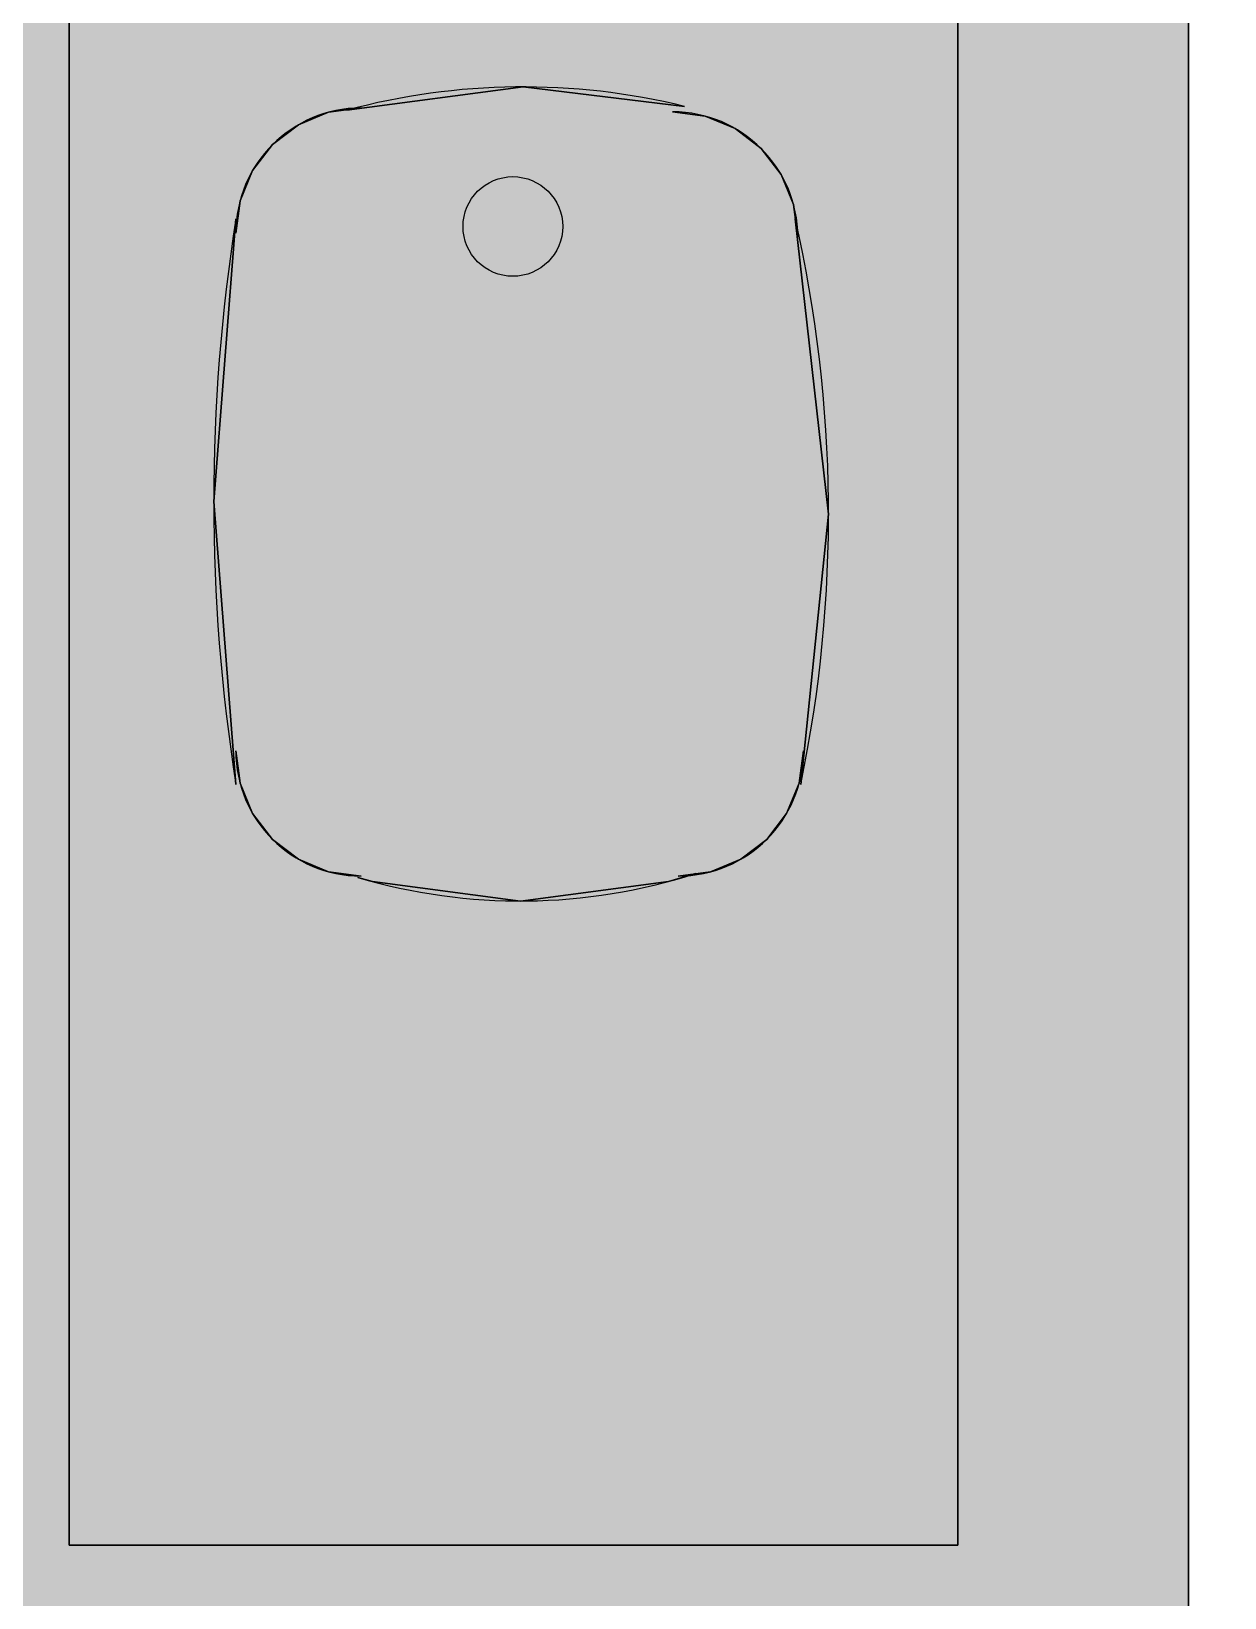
# Model space of a CAD drawing. Header units: inches. Extents: x 613227 to 772276, y -183327 to -97364.
# Drawn here: x 656521 to 657235, y -121358 to -120420 of the extents above; entities that cross this region are included whole.
import ezdxf

# ---------------------------------------------------------------- set-up
doc = ezdxf.new("R2010")
doc.units = ezdxf.units.IN
doc.header["$MEASUREMENT"] = 0
for name, color, linetype in [('GROS$', 1, 'Continuous'), ('HL-TMP', 7, 'Continuous'), ('RM$', 5, 'Continuous'), ('SHOPFITTING', 4, 'Continuous'), ('WA_EXT', 7, 'Continuous')]:
    doc.layers.add(name, color=color, linetype=linetype)

msp = doc.modelspace()

# ---------------------------------------------------------------- hatches: boundary and pattern name
at = {"layer": 'HL-TMP', "true_color": 0xcccc20}
msp.add_hatch(color=52, dxfattribs=at).paths.add_polyline_path([(657213.35, -119326.6), (656013.35, -119326.6), (656013.35, -118836.6), (653513.35, -118836.6), (653513.35, -117471.6), (653513.35, -114726.6), (653113.36, -114726.6), (653113.36, -114636.6), (652213.36, -114636.6), (652213.36, -115777.1), (652213.36, -118726.6), (652413.35, -118726.6), (652413.35, -118836.6), (650258.35, -118836.6), (650258.35, -114726.6), (647213.35, -114726.6), (647213.35, -118726.6), (647613.35, -118726.6), (647613.35, -119326.6), (647213.35, -119326.6), (647213.35, -124726.6), (647613.35, -124726.6), (647613.35, -125326.6), (647163.35, -125326.6), (647163.35, -130626.6), (647513.35, -130626.6), (647513.35, -131176.6), (650258.35, -131176.6), (650258.35, -127916.59), (651078.35, -127916.59), (657213.35, -127916.59), (657213.35, -124726.35), (656613.35, -124726.35), (656613.35, -125326.6), (656013.35, -125326.6), (656013.35, -124726.35), (657213.35, -124726.35)], flags=16)

# ---------------------------------------------------------------- linework, layer by layer
at = {"layer": 'GROS$'}
msp.add_lwpolyline([(657213.35, -119326.6), (657213.35, -124726.6), (656013.35, -124726.6), (656013.35, -125326.6), (656613.35, -125326.6), (656613.35, -124726.6), (657213.35, -124726.6), (657213.35, -127916.59), (655797.76, -127916.59), (655797.76, -128136.6), (657758.35, -128136.6), (657758.35, -131116.6), (656513.35, -131116.6), (656513.35, -130626.6), (654758.35, -130626.6), (654758.35, -128136.6), (655797.76, -128136.6), (655797.76, -127916.59), (651955.35, -127916.59)], dxfattribs=at)
at = {"layer": 'RM$'}
msp.add_lwpolyline([(647213.35, -119326.6), (647213.35, -124726.6), (647613.35, -124726.6), (647613.35, -125326.6), (647163.35, -125326.6), (647163.35, -130626.6), (647513.35, -130626.6), (647513.35, -131176.6), (650258.35, -131176.6), (650258.35, -127916.59), (651078.35, -127916.59), (657213.35, -127916.59), (657213.35, -124726.35), (656613.35, -124726.35), (656613.35, -125326.6), (656013.35, -125326.6), (656013.35, -124726.35), (657213.35, -124726.35), (657213.35, -119326.6)], dxfattribs=at)
at = {"layer": 'SHOPFITTING', "linetype": 'Continuous'}
for p, q in [((656543.24, -121326.6), (656543.24, -119526.6)), ((656543.24, -121326.6), (656543.24, -119526.6)), ((656543.24, -119526.6, 880), (656543.24, -121326.6, 880)), ((656543.24, -121326.6), (656543.24, -119526.6)), ((656543.24, -119526.6, 880), (656543.24, -121326.6, 880)), ((656543.24, -121326.6), (656543.24, -119526.6)), ((656543.24, -119526.6, 880), (656543.24, -121326.6, 880)), ((657075.2, -119526.6), (657075.2, -121326.6)), ((657075.2, -119526.6), (657075.2, -121326.6)), ((657075.2, -121326.6, 880), (657075.2, -119526.6, 880)), ((657075.2, -119526.6), (657075.2, -121326.6)), ((657075.2, -121326.6, 880), (657075.2, -119526.6, 880)), ((657075.2, -119526.6), (657075.2, -121326.6)), ((657075.2, -121326.6, 880), (657075.2, -119526.6, 880)), ((656815, -120453.27, 750), (656709.36, -120467.25, 750)), ((656709.36, -120467.25, 880), (656815, -120453.27, 880)), ((656815, -120453.27, 750), (656709.36, -120467.25, 750)), ((656709.36, -120467.25, 880), (656815, -120453.27, 880)), ((656815, -120453.27, 750), (656709.36, -120467.25, 750)), ((656709.36, -120467.25, 880), (656815, -120453.27, 880)), ((656815, -120453.27, 750), (656709.36, -120467.25, 750)), ((656709.36, -120467.25, 880), (656815, -120453.27, 880)), ((656815, -120453.27, 750), (656709.36, -120467.25, 750)), ((656709.36, -120467.25, 880), (656815, -120453.27, 880)), ((656815, -120453.27, 750), (656709.36, -120467.25, 750)), ((656709.36, -120467.25, 880), (656815, -120453.27, 880)), ((656815, -120453.27, 750), (656709.36, -120467.25, 750)), ((656709.36, -120467.25, 880), (656815, -120453.27, 880)), ((656815, -120453.27, 750), (656709.36, -120467.25, 750)), ((656709.36, -120467.25, 880), (656815, -120453.27, 880)), ((656815, -120453.27, 750), (656709.36, -120467.25, 750)), ((656709.36, -120467.25, 880), (656815, -120453.27, 880)), ((656815, -120453.27, 750), (656709.36, -120467.25, 750)), ((656709.36, -120467.25, 880), (656815, -120453.27, 880)), ((656815, -120453.27, 880), (656815, -120453.27, 750)), ((656815, -120453.27, 750), (656815, -120453.27, 750)), ((656911.62, -120464.93, 750), (656815, -120453.27, 750)), ((656815, -120453.27, 750), (656815, -120453.27, 880)), ((656815, -120453.27, 880), (656911.62, -120464.93, 880)), ((656815, -120453.27, 880), (656815, -120453.27, 750)), ((656815, -120453.27, 750), (656815, -120453.27, 750)), ((656911.62, -120464.93, 750), (656815, -120453.27, 750)), ((656815, -120453.27, 750), (656815, -120453.27, 880)), ((656815, -120453.27, 880), (656911.62, -120464.93, 880)), ((656815, -120453.27, 880), (656815, -120453.27, 750)), ((656815, -120453.27, 750), (656815, -120453.27, 750)), ((656911.62, -120464.93, 750), (656815, -120453.27, 750)), ((656815, -120453.27, 750), (656815, -120453.27, 880)), ((656815, -120453.27, 880), (656911.62, -120464.93, 880)), ((656815, -120453.27, 880), (656815, -120453.27, 750)), ((656815, -120453.27, 750), (656815, -120453.27, 750)), ((656911.62, -120464.93, 750), (656815, -120453.27, 750)), ((656815, -120453.27, 750), (656815, -120453.27, 880)), ((656815, -120453.27, 880), (656911.62, -120464.93, 880)), ((656815, -120453.27, 880), (656815, -120453.27, 750)), ((656815, -120453.27, 750), (656815, -120453.27, 750)), ((656911.62, -120464.93, 750), (656815, -120453.27, 750)), ((656815, -120453.27, 750), (656815, -120453.27, 880)), ((656815, -120453.27, 880), (656911.62, -120464.93, 880)), ((656815, -120453.27, 880), (656815, -120453.27, 750)), ((656815, -120453.27, 750), (656815, -120453.27, 750)), ((656911.62, -120464.93, 750), (656815, -120453.27, 750)), ((656815, -120453.27, 750), (656815, -120453.27, 880)), ((656815, -120453.27, 880), (656911.62, -120464.93, 880)), ((656815, -120453.27, 880), (656815, -120453.27, 750)), ((656815, -120453.27, 750), (656815, -120453.27, 750)), ((656911.62, -120464.93, 750), (656815, -120453.27, 750)), ((656815, -120453.27, 750), (656815, -120453.27, 880)), ((656815, -120453.27, 880), (656911.62, -120464.93, 880)), ((656815, -120453.27, 880), (656815, -120453.27, 750)), ((656815, -120453.27, 750), (656815, -120453.27, 750)), ((656911.62, -120464.93, 750), (656815, -120453.27, 750)), ((656815, -120453.27, 750), (656815, -120453.27, 880)), ((656815, -120453.27, 880), (656911.62, -120464.93, 880)), ((656815, -120453.27, 880), (656815, -120453.27, 750)), ((656815, -120453.27, 750), (656815, -120453.27, 750)), ((656911.62, -120464.93, 750), (656815, -120453.27, 750)), ((656815, -120453.27, 750), (656815, -120453.27, 880)), ((656815, -120453.27, 880), (656911.62, -120464.93, 880)), ((656815, -120453.27, 880), (656815, -120453.27, 750)), ((656815, -120453.27, 750), (656815, -120453.27, 750)), ((656911.62, -120464.93, 750), (656815, -120453.27, 750)), ((656815, -120453.27, 750), (656815, -120453.27, 880)), ((656815, -120453.27, 880), (656911.62, -120464.93, 880)), ((656717.94, -120465.87, 750), (656698.53, -120468.43, 750)), ((656698.53, -120468.43, 880), (656717.94, -120465.87, 880)), ((656717.94, -120465.87, 750), (656698.53, -120468.43, 750)), ((656698.53, -120468.43, 880), (656717.94, -120465.87, 880)), ((656717.94, -120465.87, 750), (656698.53, -120468.43, 750)), ((656698.53, -120468.43, 880), (656717.94, -120465.87, 880)), ((656717.94, -120465.87, 750), (656698.53, -120468.43, 750)), ((656698.53, -120468.43, 880), (656717.94, -120465.87, 880)), ((656717.94, -120465.87, 750), (656698.53, -120468.43, 750)), ((656698.53, -120468.43, 880), (656717.94, -120465.87, 880)), ((656717.94, -120465.87, 750), (656698.53, -120468.43, 750)), ((656698.53, -120468.43, 880), (656717.94, -120465.87, 880)), ((656717.94, -120465.87, 750), (656698.53, -120468.43, 750)), ((656698.53, -120468.43, 880), (656717.94, -120465.87, 880)), ((656717.94, -120465.87, 750), (656698.53, -120468.43, 750)), ((656698.53, -120468.43, 880), (656717.94, -120465.87, 880)), ((656717.94, -120465.87, 750), (656698.53, -120468.43, 750)), ((656698.53, -120468.43, 880), (656717.94, -120465.87, 880)), ((656717.94, -120465.87, 750), (656698.53, -120468.43, 750)), ((656698.53, -120468.43, 880), (656717.94, -120465.87, 880)), ((656709.36, -120467.25, 750), (656709.36, -120467.25, 880)), ((656709.36, -120467.25, 750), (656709.36, -120467.25, 880)), ((656709.36, -120467.25, 750), (656709.36, -120467.25, 880)), ((656709.36, -120467.25, 750), (656709.36, -120467.25, 880)), ((656709.36, -120467.25, 750), (656709.36, -120467.25, 880)), ((656709.36, -120467.25, 750), (656709.36, -120467.25, 880)), ((656709.36, -120467.25, 750), (656709.36, -120467.25, 880)), ((656709.36, -120467.25, 750), (656709.36, -120467.25, 880)), ((656709.36, -120467.25, 750), (656709.36, -120467.25, 880)), ((656709.36, -120467.25, 750), (656709.36, -120467.25, 880)), ((656717.94, -120465.87, 880), (656717.94, -120465.87, 750)), ((656717.94, -120465.87, 750), (656717.94, -120465.87, 750)), ((656717.94, -120465.87, 880), (656717.94, -120465.87, 750)), ((656717.94, -120465.87, 750), (656717.94, -120465.87, 750)), ((656717.94, -120465.87, 880), (656717.94, -120465.87, 750)), ((656717.94, -120465.87, 750), (656717.94, -120465.87, 750)), ((656717.94, -120465.87, 880), (656717.94, -120465.87, 750)), ((656717.94, -120465.87, 750), (656717.94, -120465.87, 750)), ((656717.94, -120465.87, 880), (656717.94, -120465.87, 750)), ((656717.94, -120465.87, 750), (656717.94, -120465.87, 750)), ((656717.94, -120465.87, 880), (656717.94, -120465.87, 750)), ((656717.94, -120465.87, 750), (656717.94, -120465.87, 750)), ((656717.94, -120465.87, 880), (656717.94, -120465.87, 750)), ((656717.94, -120465.87, 750), (656717.94, -120465.87, 750)), ((656717.94, -120465.87, 880), (656717.94, -120465.87, 750)), ((656717.94, -120465.87, 750), (656717.94, -120465.87, 750)), ((656717.94, -120465.87, 880), (656717.94, -120465.87, 750)), ((656717.94, -120465.87, 750), (656717.94, -120465.87, 750)), ((656717.94, -120465.87, 880), (656717.94, -120465.87, 750)), ((656717.94, -120465.87, 750), (656717.94, -120465.87, 750)), ((656911.62, -120464.93, 880), (656911.62, -120464.93, 750)), ((656911.62, -120464.93, 750), (656911.62, -120464.93, 750)), ((656911.62, -120464.93, 880), (656911.62, -120464.93, 750)), ((656911.62, -120464.93, 750), (656911.62, -120464.93, 750)), ((656911.62, -120464.93, 880), (656911.62, -120464.93, 750)), ((656911.62, -120464.93, 750), (656911.62, -120464.93, 750)), ((656911.62, -120464.93, 880), (656911.62, -120464.93, 750)), ((656911.62, -120464.93, 750), (656911.62, -120464.93, 750)), ((656911.62, -120464.93, 880), (656911.62, -120464.93, 750)), ((656911.62, -120464.93, 750), (656911.62, -120464.93, 750)), ((656911.62, -120464.93, 880), (656911.62, -120464.93, 750)), ((656911.62, -120464.93, 750), (656911.62, -120464.93, 750)), ((656911.62, -120464.93, 880), (656911.62, -120464.93, 750)), ((656911.62, -120464.93, 750), (656911.62, -120464.93, 750)), ((656911.62, -120464.93, 880), (656911.62, -120464.93, 750)), ((656911.62, -120464.93, 750), (656911.62, -120464.93, 750)), ((656911.62, -120464.93, 880), (656911.62, -120464.93, 750)), ((656911.62, -120464.93, 750), (656911.62, -120464.93, 750)), ((656911.62, -120464.93, 880), (656911.62, -120464.93, 750)), ((656911.62, -120464.93, 750), (656911.62, -120464.93, 750)), ((656680.44, -120475.92, 750), (656664.91, -120487.84, 750)), ((656664.91, -120487.84, 880), (656680.44, -120475.92, 880)), ((656680.44, -120475.92, 750), (656664.91, -120487.84, 750)), ((656664.91, -120487.84, 880), (656680.44, -120475.92, 880)), ((656680.44, -120475.92, 750), (656664.91, -120487.84, 750)), ((656664.91, -120487.84, 880), (656680.44, -120475.92, 880)), ((656680.44, -120475.92, 750), (656664.91, -120487.84, 750)), ((656664.91, -120487.84, 880), (656680.44, -120475.92, 880)), ((656680.44, -120475.92, 750), (656664.91, -120487.84, 750)), ((656664.91, -120487.84, 880), (656680.44, -120475.92, 880)), ((656680.44, -120475.92, 750), (656664.91, -120487.84, 750)), ((656664.91, -120487.84, 880), (656680.44, -120475.92, 880)), ((656680.44, -120475.92, 750), (656664.91, -120487.84, 750)), ((656664.91, -120487.84, 880), (656680.44, -120475.92, 880)), ((656680.44, -120475.92, 750), (656664.91, -120487.84, 750)), ((656664.91, -120487.84, 880), (656680.44, -120475.92, 880)), ((656680.44, -120475.92, 750), (656664.91, -120487.84, 750)), ((656664.91, -120487.84, 880), (656680.44, -120475.92, 880)), ((656680.44, -120475.92, 750), (656664.91, -120487.84, 750)), ((656664.91, -120487.84, 880), (656680.44, -120475.92, 880)), ((656698.53, -120468.43, 750), (656680.44, -120475.92, 750)), ((656680.44, -120475.92, 880), (656698.53, -120468.43, 880)), ((656698.53, -120468.43, 750), (656680.44, -120475.92, 750)), ((656680.44, -120475.92, 880), (656698.53, -120468.43, 880)), ((656698.53, -120468.43, 750), (656680.44, -120475.92, 750)), ((656680.44, -120475.92, 880), (656698.53, -120468.43, 880)), ((656698.53, -120468.43, 750), (656680.44, -120475.92, 750)), ((656680.44, -120475.92, 880), (656698.53, -120468.43, 880)), ((656698.53, -120468.43, 750), (656680.44, -120475.92, 750)), ((656680.44, -120475.92, 880), (656698.53, -120468.43, 880)), ((656698.53, -120468.43, 750), (656680.44, -120475.92, 750)), ((656680.44, -120475.92, 880), (656698.53, -120468.43, 880)), ((656698.53, -120468.43, 750), (656680.44, -120475.92, 750)), ((656680.44, -120475.92, 880), (656698.53, -120468.43, 880)), ((656698.53, -120468.43, 750), (656680.44, -120475.92, 750)), ((656680.44, -120475.92, 880), (656698.53, -120468.43, 880)), ((656698.53, -120468.43, 750), (656680.44, -120475.92, 750)), ((656680.44, -120475.92, 880), (656698.53, -120468.43, 880)), ((656698.53, -120468.43, 750), (656680.44, -120475.92, 750)), ((656680.44, -120475.92, 880), (656698.53, -120468.43, 880)), ((656680.44, -120475.92, 880), (656680.44, -120475.92, 750)), ((656680.44, -120475.92, 750), (656680.44, -120475.92, 750)), ((656680.44, -120475.92, 750), (656680.44, -120475.92, 880)), ((656680.44, -120475.92, 880), (656680.44, -120475.92, 750)), ((656680.44, -120475.92, 750), (656680.44, -120475.92, 750)), ((656680.44, -120475.92, 750), (656680.44, -120475.92, 880)), ((656680.44, -120475.92, 880), (656680.44, -120475.92, 750)), ((656680.44, -120475.92, 750), (656680.44, -120475.92, 750)), ((656680.44, -120475.92, 750), (656680.44, -120475.92, 880)), ((656680.44, -120475.92, 880), (656680.44, -120475.92, 750)), ((656680.44, -120475.92, 750), (656680.44, -120475.92, 750)), ((656680.44, -120475.92, 750), (656680.44, -120475.92, 880)), ((656680.44, -120475.92, 880), (656680.44, -120475.92, 750)), ((656680.44, -120475.92, 750), (656680.44, -120475.92, 750)), ((656680.44, -120475.92, 750), (656680.44, -120475.92, 880)), ((656680.44, -120475.92, 880), (656680.44, -120475.92, 750)), ((656680.44, -120475.92, 750), (656680.44, -120475.92, 750)), ((656680.44, -120475.92, 750), (656680.44, -120475.92, 880)), ((656680.44, -120475.92, 880), (656680.44, -120475.92, 750)), ((656680.44, -120475.92, 750), (656680.44, -120475.92, 750)), ((656680.44, -120475.92, 750), (656680.44, -120475.92, 880)), ((656680.44, -120475.92, 880), (656680.44, -120475.92, 750)), ((656680.44, -120475.92, 750), (656680.44, -120475.92, 750)), ((656680.44, -120475.92, 750), (656680.44, -120475.92, 880)), ((656680.44, -120475.92, 880), (656680.44, -120475.92, 750)), ((656680.44, -120475.92, 750), (656680.44, -120475.92, 750)), ((656680.44, -120475.92, 750), (656680.44, -120475.92, 880)), ((656680.44, -120475.92, 880), (656680.44, -120475.92, 750)), ((656680.44, -120475.92, 750), (656680.44, -120475.92, 750)), ((656680.44, -120475.92, 750), (656680.44, -120475.92, 880)), ((656698.53, -120468.43, 880), (656698.53, -120468.43, 750)), ((656698.53, -120468.43, 750), (656698.53, -120468.43, 750)), ((656698.53, -120468.43, 750), (656698.53, -120468.43, 880)), ((656698.53, -120468.43, 880), (656698.53, -120468.43, 750)), ((656698.53, -120468.43, 750), (656698.53, -120468.43, 750)), ((656698.53, -120468.43, 750), (656698.53, -120468.43, 880)), ((656698.53, -120468.43, 880), (656698.53, -120468.43, 750)), ((656698.53, -120468.43, 750), (656698.53, -120468.43, 750)), ((656698.53, -120468.43, 750), (656698.53, -120468.43, 880)), ((656698.53, -120468.43, 880), (656698.53, -120468.43, 750)), ((656698.53, -120468.43, 750), (656698.53, -120468.43, 750)), ((656698.53, -120468.43, 750), (656698.53, -120468.43, 880)), ((656698.53, -120468.43, 880), (656698.53, -120468.43, 750)), ((656698.53, -120468.43, 750), (656698.53, -120468.43, 750)), ((656698.53, -120468.43, 750), (656698.53, -120468.43, 880)), ((656698.53, -120468.43, 880), (656698.53, -120468.43, 750)), ((656698.53, -120468.43, 750), (656698.53, -120468.43, 750)), ((656698.53, -120468.43, 750), (656698.53, -120468.43, 880)), ((656698.53, -120468.43, 880), (656698.53, -120468.43, 750)), ((656698.53, -120468.43, 750), (656698.53, -120468.43, 750)), ((656698.53, -120468.43, 750), (656698.53, -120468.43, 880)), ((656698.53, -120468.43, 880), (656698.53, -120468.43, 750)), ((656698.53, -120468.43, 750), (656698.53, -120468.43, 750)), ((656698.53, -120468.43, 750), (656698.53, -120468.43, 880)), ((656698.53, -120468.43, 880), (656698.53, -120468.43, 750)), ((656698.53, -120468.43, 750), (656698.53, -120468.43, 750)), ((656698.53, -120468.43, 750), (656698.53, -120468.43, 880)), ((656698.53, -120468.43, 880), (656698.53, -120468.43, 750)), ((656698.53, -120468.43, 750), (656698.53, -120468.43, 750)), ((656698.53, -120468.43, 750), (656698.53, -120468.43, 880)), ((656923.9, -120470.74, 750), (656904.49, -120468.18, 750)), ((656904.49, -120468.18, 750), (656904.49, -120468.18, 880)), ((656904.49, -120468.18, 880), (656923.9, -120470.74, 880)), ((656923.9, -120470.74, 750), (656904.49, -120468.18, 750)), ((656904.49, -120468.18, 750), (656904.49, -120468.18, 880)), ((656904.49, -120468.18, 880), (656923.9, -120470.74, 880)), ((656923.9, -120470.74, 750), (656904.49, -120468.18, 750)), ((656904.49, -120468.18, 750), (656904.49, -120468.18, 880)), ((656904.49, -120468.18, 880), (656923.9, -120470.74, 880)), ((656923.9, -120470.74, 880), (656923.9, -120470.74, 750)), ((656923.9, -120470.74, 750), (656923.9, -120470.74, 750)), ((656941.99, -120478.23, 750), (656923.9, -120470.74, 750)), ((656923.9, -120470.74, 750), (656923.9, -120470.74, 880)), ((656923.9, -120470.74, 880), (656941.99, -120478.23, 880)), ((656923.9, -120470.74, 880), (656923.9, -120470.74, 750)), ((656923.9, -120470.74, 750), (656923.9, -120470.74, 750)), ((656941.99, -120478.23, 750), (656923.9, -120470.74, 750)), ((656923.9, -120470.74, 750), (656923.9, -120470.74, 880)), ((656923.9, -120470.74, 880), (656941.99, -120478.23, 880)), ((656923.9, -120470.74, 880), (656923.9, -120470.74, 750)), ((656923.9, -120470.74, 750), (656923.9, -120470.74, 750)), ((656941.99, -120478.23, 750), (656923.9, -120470.74, 750)), ((656923.9, -120470.74, 750), (656923.9, -120470.74, 880)), ((656923.9, -120470.74, 880), (656941.99, -120478.23, 880)), ((656941.99, -120478.23, 880), (656941.99, -120478.23, 750)), ((656941.99, -120478.23, 750), (656941.99, -120478.23, 750)), ((656957.52, -120490.15, 750), (656941.99, -120478.23, 750)), ((656941.99, -120478.23, 750), (656941.99, -120478.23, 880)), ((656941.99, -120478.23, 880), (656957.52, -120490.15, 880)), ((656941.99, -120478.23, 880), (656941.99, -120478.23, 750)), ((656941.99, -120478.23, 750), (656941.99, -120478.23, 750)), ((656957.52, -120490.15, 750), (656941.99, -120478.23, 750)), ((656941.99, -120478.23, 750), (656941.99, -120478.23, 880)), ((656941.99, -120478.23, 880), (656957.52, -120490.15, 880)), ((656941.99, -120478.23, 880), (656941.99, -120478.23, 750)), ((656941.99, -120478.23, 750), (656941.99, -120478.23, 750)), ((656957.52, -120490.15, 750), (656941.99, -120478.23, 750)), ((656941.99, -120478.23, 750), (656941.99, -120478.23, 880)), ((656941.99, -120478.23, 880), (656957.52, -120490.15, 880)), ((656664.91, -120487.84, 750), (656652.99, -120503.37, 750)), ((656652.99, -120503.37, 880), (656664.91, -120487.84, 880)), ((656664.91, -120487.84, 750), (656652.99, -120503.37, 750)), ((656652.99, -120503.37, 880), (656664.91, -120487.84, 880)), ((656664.91, -120487.84, 750), (656652.99, -120503.37, 750)), ((656652.99, -120503.37, 880), (656664.91, -120487.84, 880)), ((656664.91, -120487.84, 750), (656652.99, -120503.37, 750)), ((656652.99, -120503.37, 880), (656664.91, -120487.84, 880)), ((656664.91, -120487.84, 750), (656652.99, -120503.37, 750)), ((656652.99, -120503.37, 880), (656664.91, -120487.84, 880)), ((656664.91, -120487.84, 750), (656652.99, -120503.37, 750)), ((656652.99, -120503.37, 880), (656664.91, -120487.84, 880)), ((656664.91, -120487.84, 750), (656652.99, -120503.37, 750)), ((656652.99, -120503.37, 880), (656664.91, -120487.84, 880)), ((656664.91, -120487.84, 750), (656652.99, -120503.37, 750)), ((656652.99, -120503.37, 880), (656664.91, -120487.84, 880)), ((656664.91, -120487.84, 750), (656652.99, -120503.37, 750)), ((656652.99, -120503.37, 880), (656664.91, -120487.84, 880)), ((656664.91, -120487.84, 750), (656652.99, -120503.37, 750)), ((656652.99, -120503.37, 880), (656664.91, -120487.84, 880)), ((656664.91, -120487.84, 880), (656664.91, -120487.84, 750)), ((656664.91, -120487.84, 750), (656664.91, -120487.84, 750)), ((656664.91, -120487.84, 750), (656664.91, -120487.84, 880)), ((656664.91, -120487.84, 880), (656664.91, -120487.84, 750)), ((656664.91, -120487.84, 750), (656664.91, -120487.84, 750)), ((656664.91, -120487.84, 750), (656664.91, -120487.84, 880)), ((656664.91, -120487.84, 880), (656664.91, -120487.84, 750)), ((656664.91, -120487.84, 750), (656664.91, -120487.84, 750)), ((656664.91, -120487.84, 750), (656664.91, -120487.84, 880)), ((656664.91, -120487.84, 880), (656664.91, -120487.84, 750)), ((656664.91, -120487.84, 750), (656664.91, -120487.84, 750)), ((656664.91, -120487.84, 750), (656664.91, -120487.84, 880)), ((656664.91, -120487.84, 880), (656664.91, -120487.84, 750)), ((656664.91, -120487.84, 750), (656664.91, -120487.84, 750)), ((656664.91, -120487.84, 750), (656664.91, -120487.84, 880)), ((656664.91, -120487.84, 880), (656664.91, -120487.84, 750)), ((656664.91, -120487.84, 750), (656664.91, -120487.84, 750)), ((656664.91, -120487.84, 750), (656664.91, -120487.84, 880)), ((656664.91, -120487.84, 880), (656664.91, -120487.84, 750)), ((656664.91, -120487.84, 750), (656664.91, -120487.84, 750)), ((656664.91, -120487.84, 750), (656664.91, -120487.84, 880)), ((656664.91, -120487.84, 880), (656664.91, -120487.84, 750)), ((656664.91, -120487.84, 750), (656664.91, -120487.84, 750)), ((656664.91, -120487.84, 750), (656664.91, -120487.84, 880)), ((656664.91, -120487.84, 880), (656664.91, -120487.84, 750)), ((656664.91, -120487.84, 750), (656664.91, -120487.84, 750)), ((656664.91, -120487.84, 750), (656664.91, -120487.84, 880)), ((656664.91, -120487.84, 880), (656664.91, -120487.84, 750)), ((656664.91, -120487.84, 750), (656664.91, -120487.84, 750)), ((656664.91, -120487.84, 750), (656664.91, -120487.84, 880)), ((656957.52, -120490.15, 880), (656957.52, -120490.15, 750)), ((656957.52, -120490.15, 750), (656957.52, -120490.15, 750)), ((656969.44, -120505.68, 750), (656957.52, -120490.15, 750)), ((656957.52, -120490.15, 750), (656957.52, -120490.15, 880)), ((656957.52, -120490.15, 880), (656969.44, -120505.68, 880)), ((656957.52, -120490.15, 880), (656957.52, -120490.15, 750)), ((656957.52, -120490.15, 750), (656957.52, -120490.15, 750)), ((656969.44, -120505.68, 750), (656957.52, -120490.15, 750)), ((656957.52, -120490.15, 750), (656957.52, -120490.15, 880)), ((656957.52, -120490.15, 880), (656969.44, -120505.68, 880)), ((656957.52, -120490.15, 880), (656957.52, -120490.15, 750)), ((656957.52, -120490.15, 750), (656957.52, -120490.15, 750)), ((656969.44, -120505.68, 750), (656957.52, -120490.15, 750)), ((656957.52, -120490.15, 750), (656957.52, -120490.15, 880)), ((656957.52, -120490.15, 880), (656969.44, -120505.68, 880)), ((656652.99, -120503.37, 750), (656645.5, -120521.46, 750)), ((656645.5, -120521.46, 880), (656652.99, -120503.37, 880)), ((656652.99, -120503.37, 750), (656645.5, -120521.46, 750)), ((656645.5, -120521.46, 880), (656652.99, -120503.37, 880)), ((656652.99, -120503.37, 750), (656645.5, -120521.46, 750)), ((656645.5, -120521.46, 880), (656652.99, -120503.37, 880)), ((656652.99, -120503.37, 750), (656645.5, -120521.46, 750)), ((656645.5, -120521.46, 880), (656652.99, -120503.37, 880)), ((656652.99, -120503.37, 750), (656645.5, -120521.46, 750)), ((656645.5, -120521.46, 880), (656652.99, -120503.37, 880)), ((656652.99, -120503.37, 750), (656645.5, -120521.46, 750)), ((656645.5, -120521.46, 880), (656652.99, -120503.37, 880)), ((656652.99, -120503.37, 750), (656645.5, -120521.46, 750)), ((656645.5, -120521.46, 880), (656652.99, -120503.37, 880)), ((656652.99, -120503.37, 750), (656645.5, -120521.46, 750)), ((656645.5, -120521.46, 880), (656652.99, -120503.37, 880)), ((656652.99, -120503.37, 750), (656645.5, -120521.46, 750)), ((656645.5, -120521.46, 880), (656652.99, -120503.37, 880)), ((656652.99, -120503.37, 750), (656645.5, -120521.46, 750)), ((656645.5, -120521.46, 880), (656652.99, -120503.37, 880)), ((656652.99, -120503.37, 880), (656652.99, -120503.37, 750)), ((656652.99, -120503.37, 750), (656652.99, -120503.37, 750)), ((656652.99, -120503.37, 750), (656652.99, -120503.37, 880)), ((656652.99, -120503.37, 880), (656652.99, -120503.37, 750)), ((656652.99, -120503.37, 750), (656652.99, -120503.37, 750)), ((656652.99, -120503.37, 750), (656652.99, -120503.37, 880)), ((656652.99, -120503.37, 880), (656652.99, -120503.37, 750)), ((656652.99, -120503.37, 750), (656652.99, -120503.37, 750)), ((656652.99, -120503.37, 750), (656652.99, -120503.37, 880)), ((656652.99, -120503.37, 880), (656652.99, -120503.37, 750)), ((656652.99, -120503.37, 750), (656652.99, -120503.37, 750)), ((656652.99, -120503.37, 750), (656652.99, -120503.37, 880)), ((656652.99, -120503.37, 880), (656652.99, -120503.37, 750)), ((656652.99, -120503.37, 750), (656652.99, -120503.37, 750)), ((656652.99, -120503.37, 750), (656652.99, -120503.37, 880)), ((656652.99, -120503.37, 880), (656652.99, -120503.37, 750)), ((656652.99, -120503.37, 750), (656652.99, -120503.37, 750)), ((656652.99, -120503.37, 750), (656652.99, -120503.37, 880)), ((656652.99, -120503.37, 880), (656652.99, -120503.37, 750)), ((656652.99, -120503.37, 750), (656652.99, -120503.37, 750)), ((656652.99, -120503.37, 750), (656652.99, -120503.37, 880)), ((656652.99, -120503.37, 880), (656652.99, -120503.37, 750)), ((656652.99, -120503.37, 750), (656652.99, -120503.37, 750)), ((656652.99, -120503.37, 750), (656652.99, -120503.37, 880)), ((656652.99, -120503.37, 880), (656652.99, -120503.37, 750)), ((656652.99, -120503.37, 750), (656652.99, -120503.37, 750)), ((656652.99, -120503.37, 750), (656652.99, -120503.37, 880)), ((656652.99, -120503.37, 880), (656652.99, -120503.37, 750)), ((656652.99, -120503.37, 750), (656652.99, -120503.37, 750)), ((656652.99, -120503.37, 750), (656652.99, -120503.37, 880)), ((656969.44, -120505.68, 880), (656969.44, -120505.68, 750)), ((656969.44, -120505.68, 750), (656969.44, -120505.68, 750)), ((656976.93, -120523.77, 750), (656969.44, -120505.68, 750)), ((656969.44, -120505.68, 750), (656969.44, -120505.68, 880)), ((656969.44, -120505.68, 880), (656976.93, -120523.77, 880)), ((656969.44, -120505.68, 880), (656969.44, -120505.68, 750)), ((656969.44, -120505.68, 750), (656969.44, -120505.68, 750)), ((656976.93, -120523.77, 750), (656969.44, -120505.68, 750)), ((656969.44, -120505.68, 750), (656969.44, -120505.68, 880)), ((656969.44, -120505.68, 880), (656976.93, -120523.77, 880)), ((656969.44, -120505.68, 880), (656969.44, -120505.68, 750)), ((656969.44, -120505.68, 750), (656969.44, -120505.68, 750)), ((656976.93, -120523.77, 750), (656969.44, -120505.68, 750)), ((656969.44, -120505.68, 750), (656969.44, -120505.68, 880)), ((656969.44, -120505.68, 880), (656976.93, -120523.77, 880)), ((656645.5, -120521.46, 750), (656642.94, -120540.87, 750)), ((656642.94, -120540.87, 880), (656645.5, -120521.46, 880)), ((656645.5, -120521.46, 750), (656642.94, -120540.87, 750)), ((656642.94, -120540.87, 880), (656645.5, -120521.46, 880)), ((656645.5, -120521.46, 750), (656642.94, -120540.87, 750)), ((656642.94, -120540.87, 880), (656645.5, -120521.46, 880)), ((656645.5, -120521.46, 750), (656642.94, -120540.87, 750)), ((656642.94, -120540.87, 880), (656645.5, -120521.46, 880)), ((656645.5, -120521.46, 750), (656642.94, -120540.87, 750)), ((656642.94, -120540.87, 880), (656645.5, -120521.46, 880)), ((656645.5, -120521.46, 750), (656642.94, -120540.87, 750)), ((656642.94, -120540.87, 880), (656645.5, -120521.46, 880)), ((656645.5, -120521.46, 750), (656642.94, -120540.87, 750)), ((656642.94, -120540.87, 880), (656645.5, -120521.46, 880)), ((656645.5, -120521.46, 750), (656642.94, -120540.87, 750)), ((656642.94, -120540.87, 880), (656645.5, -120521.46, 880)), ((656645.5, -120521.46, 750), (656642.94, -120540.87, 750)), ((656642.94, -120540.87, 880), (656645.5, -120521.46, 880)), ((656645.5, -120521.46, 750), (656642.94, -120540.87, 750)), ((656642.94, -120540.87, 880), (656645.5, -120521.46, 880)), ((656645.5, -120521.46, 880), (656645.5, -120521.46, 750)), ((656645.5, -120521.46, 750), (656645.5, -120521.46, 750)), ((656645.5, -120521.46, 750), (656645.5, -120521.46, 880)), ((656645.5, -120521.46, 880), (656645.5, -120521.46, 750)), ((656645.5, -120521.46, 750), (656645.5, -120521.46, 750)), ((656645.5, -120521.46, 750), (656645.5, -120521.46, 880)), ((656645.5, -120521.46, 880), (656645.5, -120521.46, 750)), ((656645.5, -120521.46, 750), (656645.5, -120521.46, 750)), ((656645.5, -120521.46, 750), (656645.5, -120521.46, 880)), ((656645.5, -120521.46, 880), (656645.5, -120521.46, 750)), ((656645.5, -120521.46, 750), (656645.5, -120521.46, 750)), ((656645.5, -120521.46, 750), (656645.5, -120521.46, 880)), ((656645.5, -120521.46, 880), (656645.5, -120521.46, 750)), ((656645.5, -120521.46, 750), (656645.5, -120521.46, 750)), ((656645.5, -120521.46, 750), (656645.5, -120521.46, 880)), ((656645.5, -120521.46, 880), (656645.5, -120521.46, 750)), ((656645.5, -120521.46, 750), (656645.5, -120521.46, 750)), ((656645.5, -120521.46, 750), (656645.5, -120521.46, 880)), ((656645.5, -120521.46, 880), (656645.5, -120521.46, 750)), ((656645.5, -120521.46, 750), (656645.5, -120521.46, 750)), ((656645.5, -120521.46, 750), (656645.5, -120521.46, 880)), ((656645.5, -120521.46, 880), (656645.5, -120521.46, 750)), ((656645.5, -120521.46, 750), (656645.5, -120521.46, 750)), ((656645.5, -120521.46, 750), (656645.5, -120521.46, 880)), ((656645.5, -120521.46, 880), (656645.5, -120521.46, 750)), ((656645.5, -120521.46, 750), (656645.5, -120521.46, 750)), ((656645.5, -120521.46, 750), (656645.5, -120521.46, 880)), ((656645.5, -120521.46, 880), (656645.5, -120521.46, 750)), ((656645.5, -120521.46, 750), (656645.5, -120521.46, 750)), ((656645.5, -120521.46, 750), (656645.5, -120521.46, 880)), ((656976.93, -120523.77, 880), (656976.93, -120523.77, 750)), ((656976.93, -120523.77, 750), (656976.93, -120523.77, 750)), ((656979.49, -120543.18, 750), (656976.93, -120523.77, 750)), ((656976.93, -120523.77, 750), (656976.93, -120523.77, 880)), ((656976.93, -120523.77, 880), (656979.49, -120543.18, 880)), ((656976.93, -120523.77, 880), (656976.93, -120523.77, 750)), ((656976.93, -120523.77, 750), (656976.93, -120523.77, 750)), ((656979.49, -120543.18, 750), (656976.93, -120523.77, 750)), ((656976.93, -120523.77, 750), (656976.93, -120523.77, 880)), ((656976.93, -120523.77, 880), (656979.49, -120543.18, 880)), ((656976.93, -120523.77, 880), (656976.93, -120523.77, 750)), ((656976.93, -120523.77, 750), (656976.93, -120523.77, 750)), ((656979.49, -120543.18, 750), (656976.93, -120523.77, 750)), ((656976.93, -120523.77, 750), (656976.93, -120523.77, 880)), ((656976.93, -120523.77, 880), (656979.49, -120543.18, 880)), ((656643.05, -120532.22, 750), (656629.7, -120701.59, 750)), ((656629.7, -120701.59, 880), (656643.05, -120532.22, 880)), ((656643.05, -120532.22, 750), (656629.7, -120701.59, 750)), ((656629.7, -120701.59, 880), (656643.05, -120532.22, 880)), ((656643.05, -120532.22, 750), (656629.7, -120701.59, 750)), ((656629.7, -120701.59, 880), (656643.05, -120532.22, 880)), ((656643.05, -120532.22, 880), (656643.05, -120532.22, 750)), ((656643.05, -120532.22, 750), (656643.05, -120532.22, 750)), ((656643.05, -120532.22, 880), (656643.05, -120532.22, 750)), ((656643.05, -120532.22, 750), (656643.05, -120532.22, 750)), ((656643.05, -120532.22, 880), (656643.05, -120532.22, 750)), ((656643.05, -120532.22, 750), (656643.05, -120532.22, 750)), ((656997.87, -120709.2, 750), (656977.93, -120532.22, 750)), ((656977.93, -120532.22, 750), (656977.93, -120532.22, 880)), ((656977.93, -120532.22, 880), (656997.87, -120709.2, 880)), ((656997.87, -120709.2, 750), (656977.93, -120532.22, 750)), ((656977.93, -120532.22, 750), (656977.93, -120532.22, 880)), ((656977.93, -120532.22, 880), (656997.87, -120709.2, 880)), ((656997.87, -120709.2, 750), (656977.93, -120532.22, 750)), ((656977.93, -120532.22, 750), (656977.93, -120532.22, 880)), ((656977.93, -120532.22, 880), (656997.87, -120709.2, 880)), ((656642.94, -120540.87, 750), (656642.94, -120540.87, 880)), ((656642.94, -120540.87, 750), (656642.94, -120540.87, 880)), ((656642.94, -120540.87, 750), (656642.94, -120540.87, 880)), ((656642.94, -120540.87, 750), (656642.94, -120540.87, 880)), ((656642.94, -120540.87, 750), (656642.94, -120540.87, 880)), ((656642.94, -120540.87, 750), (656642.94, -120540.87, 880)), ((656642.94, -120540.87, 750), (656642.94, -120540.87, 880)), ((656642.94, -120540.87, 750), (656642.94, -120540.87, 880)), ((656642.94, -120540.87, 750), (656642.94, -120540.87, 880)), ((656642.94, -120540.87, 750), (656642.94, -120540.87, 880)), ((656979.49, -120543.18, 880), (656979.49, -120543.18, 750)), ((656979.49, -120543.18, 750), (656979.49, -120543.18, 750)), ((656979.49, -120543.18, 880), (656979.49, -120543.18, 750)), ((656979.49, -120543.18, 750), (656979.49, -120543.18, 750)), ((656979.49, -120543.18, 880), (656979.49, -120543.18, 750)), ((656979.49, -120543.18, 750), (656979.49, -120543.18, 750)), ((656629.7, -120701.59, 750), (656643.05, -120870.97, 750)), ((656643.05, -120870.97, 880), (656629.7, -120701.59, 880)), ((656629.7, -120701.59, 880), (656629.7, -120701.59, 750)), ((656629.7, -120701.59, 750), (656629.7, -120701.59, 750)), ((656629.7, -120701.59, 750), (656629.7, -120701.59, 880)), ((656629.7, -120701.59, 750), (656643.05, -120870.97, 750)), ((656643.05, -120870.97, 880), (656629.7, -120701.59, 880)), ((656629.7, -120701.59, 880), (656629.7, -120701.59, 750)), ((656629.7, -120701.59, 750), (656629.7, -120701.59, 750)), ((656629.7, -120701.59, 750), (656629.7, -120701.59, 880)), ((656629.7, -120701.59, 750), (656643.05, -120870.97, 750)), ((656643.05, -120870.97, 880), (656629.7, -120701.59, 880)), ((656629.7, -120701.59, 880), (656629.7, -120701.59, 750)), ((656629.7, -120701.59, 750), (656629.7, -120701.59, 750)), ((656629.7, -120701.59, 750), (656629.7, -120701.59, 880)), ((656981.25, -120870.97, 750), (656997.87, -120709.2, 750)), ((656997.87, -120709.2, 880), (656981.25, -120870.97, 880)), ((656981.25, -120870.97, 750), (656997.87, -120709.2, 750)), ((656997.87, -120709.2, 880), (656981.25, -120870.97, 880)), ((656981.25, -120870.97, 750), (656997.87, -120709.2, 750)), ((656997.87, -120709.2, 880), (656981.25, -120870.97, 880)), ((656997.87, -120709.2, 880), (656997.87, -120709.2, 750)), ((656997.87, -120709.2, 750), (656997.87, -120709.2, 750)), ((656997.87, -120709.2, 750), (656997.87, -120709.2, 880)), ((656997.87, -120709.2, 880), (656997.87, -120709.2, 750)), ((656997.87, -120709.2, 750), (656997.87, -120709.2, 750)), ((656997.87, -120709.2, 750), (656997.87, -120709.2, 880)), ((656997.87, -120709.2, 880), (656997.87, -120709.2, 750)), ((656997.87, -120709.2, 750), (656997.87, -120709.2, 750)), ((656997.87, -120709.2, 750), (656997.87, -120709.2, 880)), ((656642.94, -120850.87, 750), (656645.5, -120870.28, 750)), ((656645.5, -120870.28, 880), (656642.94, -120850.87, 880)), ((656642.94, -120850.87, 880), (656642.94, -120850.87, 750)), ((656642.94, -120850.87, 750), (656642.94, -120850.87, 750)), ((656642.94, -120850.87, 750), (656645.5, -120870.28, 750)), ((656645.5, -120870.28, 880), (656642.94, -120850.87, 880)), ((656642.94, -120850.87, 880), (656642.94, -120850.87, 750)), ((656642.94, -120850.87, 750), (656642.94, -120850.87, 750)), ((656642.94, -120850.87, 750), (656645.5, -120870.28, 750)), ((656645.5, -120870.28, 880), (656642.94, -120850.87, 880)), ((656642.94, -120850.87, 880), (656642.94, -120850.87, 750)), ((656642.94, -120850.87, 750), (656642.94, -120850.87, 750)), ((656980.25, -120870.28, 750), (656982.81, -120850.87, 750)), ((656982.81, -120850.87, 880), (656980.25, -120870.28, 880)), ((656980.25, -120870.28, 750), (656982.81, -120850.87, 750)), ((656982.81, -120850.87, 880), (656980.25, -120870.28, 880)), ((656980.25, -120870.28, 750), (656982.81, -120850.87, 750)), ((656982.81, -120850.87, 880), (656980.25, -120870.28, 880)), ((656982.81, -120850.87, 750), (656982.81, -120850.87, 880)), ((656982.81, -120850.87, 750), (656982.81, -120850.87, 880)), ((656982.81, -120850.87, 750), (656982.81, -120850.87, 880)), ((656643.05, -120870.97, 750), (656643.05, -120870.97, 880)), ((656643.05, -120870.97, 750), (656643.05, -120870.97, 880)), ((656643.05, -120870.97, 750), (656643.05, -120870.97, 880)), ((656645.5, -120870.28, 750), (656652.99, -120888.37, 750)), ((656652.99, -120888.37, 880), (656645.5, -120870.28, 880)), ((656645.5, -120870.28, 880), (656645.5, -120870.28, 750)), ((656645.5, -120870.28, 750), (656645.5, -120870.28, 750)), ((656645.5, -120870.28, 750), (656645.5, -120870.28, 880)), ((656645.5, -120870.28, 750), (656652.99, -120888.37, 750)), ((656652.99, -120888.37, 880), (656645.5, -120870.28, 880)), ((656645.5, -120870.28, 880), (656645.5, -120870.28, 750)), ((656645.5, -120870.28, 750), (656645.5, -120870.28, 750)), ((656645.5, -120870.28, 750), (656645.5, -120870.28, 880)), ((656645.5, -120870.28, 750), (656652.99, -120888.37, 750)), ((656652.99, -120888.37, 880), (656645.5, -120870.28, 880)), ((656645.5, -120870.28, 880), (656645.5, -120870.28, 750)), ((656645.5, -120870.28, 750), (656645.5, -120870.28, 750)), ((656645.5, -120870.28, 750), (656645.5, -120870.28, 880)), ((656972.76, -120888.37, 750), (656980.25, -120870.28, 750)), ((656980.25, -120870.28, 880), (656972.76, -120888.37, 880)), ((656972.76, -120888.37, 750), (656980.25, -120870.28, 750)), ((656980.25, -120870.28, 880), (656972.76, -120888.37, 880)), ((656972.76, -120888.37, 750), (656980.25, -120870.28, 750)), ((656980.25, -120870.28, 880), (656972.76, -120888.37, 880)), ((656980.25, -120870.28, 880), (656980.25, -120870.28, 750)), ((656980.25, -120870.28, 750), (656980.25, -120870.28, 750)), ((656980.25, -120870.28, 750), (656980.25, -120870.28, 880)), ((656980.25, -120870.28, 880), (656980.25, -120870.28, 750)), ((656980.25, -120870.28, 750), (656980.25, -120870.28, 750)), ((656980.25, -120870.28, 750), (656980.25, -120870.28, 880)), ((656980.25, -120870.28, 880), (656980.25, -120870.28, 750)), ((656980.25, -120870.28, 750), (656980.25, -120870.28, 750)), ((656980.25, -120870.28, 750), (656980.25, -120870.28, 880)), ((656981.25, -120870.97, 880), (656981.25, -120870.97, 750)), ((656981.25, -120870.97, 750), (656981.25, -120870.97, 750)), ((656981.25, -120870.97, 880), (656981.25, -120870.97, 750)), ((656981.25, -120870.97, 750), (656981.25, -120870.97, 750)), ((656981.25, -120870.97, 880), (656981.25, -120870.97, 750)), ((656981.25, -120870.97, 750), (656981.25, -120870.97, 750)), ((656652.99, -120888.37, 750), (656664.91, -120903.9, 750)), ((656664.91, -120903.9, 880), (656652.99, -120888.37, 880)), ((656652.99, -120888.37, 880), (656652.99, -120888.37, 750)), ((656652.99, -120888.37, 750), (656652.99, -120888.37, 750)), ((656652.99, -120888.37, 750), (656652.99, -120888.37, 880)), ((656652.99, -120888.37, 750), (656664.91, -120903.9, 750)), ((656664.91, -120903.9, 880), (656652.99, -120888.37, 880)), ((656652.99, -120888.37, 880), (656652.99, -120888.37, 750)), ((656652.99, -120888.37, 750), (656652.99, -120888.37, 750)), ((656652.99, -120888.37, 750), (656652.99, -120888.37, 880)), ((656652.99, -120888.37, 750), (656664.91, -120903.9, 750)), ((656664.91, -120903.9, 880), (656652.99, -120888.37, 880)), ((656652.99, -120888.37, 880), (656652.99, -120888.37, 750)), ((656652.99, -120888.37, 750), (656652.99, -120888.37, 750)), ((656652.99, -120888.37, 750), (656652.99, -120888.37, 880)), ((656960.84, -120903.9, 750), (656972.76, -120888.37, 750)), ((656972.76, -120888.37, 880), (656960.84, -120903.9, 880)), ((656960.84, -120903.9, 750), (656972.76, -120888.37, 750)), ((656972.76, -120888.37, 880), (656960.84, -120903.9, 880)), ((656960.84, -120903.9, 750), (656972.76, -120888.37, 750)), ((656972.76, -120888.37, 880), (656960.84, -120903.9, 880)), ((656972.76, -120888.37, 880), (656972.76, -120888.37, 750)), ((656972.76, -120888.37, 750), (656972.76, -120888.37, 750)), ((656972.76, -120888.37, 750), (656972.76, -120888.37, 880)), ((656972.76, -120888.37, 880), (656972.76, -120888.37, 750)), ((656972.76, -120888.37, 750), (656972.76, -120888.37, 750)), ((656972.76, -120888.37, 750), (656972.76, -120888.37, 880)), ((656972.76, -120888.37, 880), (656972.76, -120888.37, 750)), ((656972.76, -120888.37, 750), (656972.76, -120888.37, 750)), ((656972.76, -120888.37, 750), (656972.76, -120888.37, 880)), ((656664.91, -120903.9, 750), (656680.44, -120915.82, 750)), ((656680.44, -120915.82, 880), (656664.91, -120903.9, 880)), ((656664.91, -120903.9, 880), (656664.91, -120903.9, 750)), ((656664.91, -120903.9, 750), (656664.91, -120903.9, 750)), ((656664.91, -120903.9, 750), (656664.91, -120903.9, 880)), ((656664.91, -120903.9, 750), (656680.44, -120915.82, 750)), ((656680.44, -120915.82, 880), (656664.91, -120903.9, 880)), ((656664.91, -120903.9, 880), (656664.91, -120903.9, 750)), ((656664.91, -120903.9, 750), (656664.91, -120903.9, 750)), ((656664.91, -120903.9, 750), (656664.91, -120903.9, 880)), ((656664.91, -120903.9, 750), (656680.44, -120915.82, 750)), ((656680.44, -120915.82, 880), (656664.91, -120903.9, 880)), ((656664.91, -120903.9, 880), (656664.91, -120903.9, 750)), ((656664.91, -120903.9, 750), (656664.91, -120903.9, 750)), ((656664.91, -120903.9, 750), (656664.91, -120903.9, 880)), ((656945.31, -120915.82, 750), (656960.84, -120903.9, 750)), ((656960.84, -120903.9, 880), (656945.31, -120915.82, 880)), ((656945.31, -120915.82, 750), (656960.84, -120903.9, 750)), ((656960.84, -120903.9, 880), (656945.31, -120915.82, 880)), ((656945.31, -120915.82, 750), (656960.84, -120903.9, 750)), ((656960.84, -120903.9, 880), (656945.31, -120915.82, 880)), ((656960.84, -120903.9, 880), (656960.84, -120903.9, 750)), ((656960.84, -120903.9, 750), (656960.84, -120903.9, 750)), ((656960.84, -120903.9, 750), (656960.84, -120903.9, 880)), ((656960.84, -120903.9, 880), (656960.84, -120903.9, 750)), ((656960.84, -120903.9, 750), (656960.84, -120903.9, 750)), ((656960.84, -120903.9, 750), (656960.84, -120903.9, 880)), ((656960.84, -120903.9, 880), (656960.84, -120903.9, 750)), ((656960.84, -120903.9, 750), (656960.84, -120903.9, 750)), ((656960.84, -120903.9, 750), (656960.84, -120903.9, 880)), ((656680.44, -120915.82, 750), (656698.53, -120923.31, 750)), ((656698.53, -120923.31, 880), (656680.44, -120915.82, 880)), ((656680.44, -120915.82, 880), (656680.44, -120915.82, 750)), ((656680.44, -120915.82, 750), (656680.44, -120915.82, 750)), ((656680.44, -120915.82, 750), (656680.44, -120915.82, 880)), ((656680.44, -120915.82, 750), (656698.53, -120923.31, 750)), ((656698.53, -120923.31, 880), (656680.44, -120915.82, 880)), ((656680.44, -120915.82, 880), (656680.44, -120915.82, 750)), ((656680.44, -120915.82, 750), (656680.44, -120915.82, 750)), ((656680.44, -120915.82, 750), (656680.44, -120915.82, 880)), ((656680.44, -120915.82, 750), (656698.53, -120923.31, 750)), ((656698.53, -120923.31, 880), (656680.44, -120915.82, 880)), ((656680.44, -120915.82, 880), (656680.44, -120915.82, 750)), ((656680.44, -120915.82, 750), (656680.44, -120915.82, 750)), ((656680.44, -120915.82, 750), (656680.44, -120915.82, 880)), ((656927.22, -120923.31, 750), (656945.31, -120915.82, 750)), ((656945.31, -120915.82, 880), (656927.22, -120923.31, 880)), ((656927.22, -120923.31, 750), (656945.31, -120915.82, 750)), ((656945.31, -120915.82, 880), (656927.22, -120923.31, 880)), ((656927.22, -120923.31, 750), (656945.31, -120915.82, 750)), ((656945.31, -120915.82, 880), (656927.22, -120923.31, 880)), ((656945.31, -120915.82, 880), (656945.31, -120915.82, 750)), ((656945.31, -120915.82, 750), (656945.31, -120915.82, 750)), ((656945.31, -120915.82, 750), (656945.31, -120915.82, 880)), ((656945.31, -120915.82, 880), (656945.31, -120915.82, 750)), ((656945.31, -120915.82, 750), (656945.31, -120915.82, 750)), ((656945.31, -120915.82, 750), (656945.31, -120915.82, 880)), ((656945.31, -120915.82, 880), (656945.31, -120915.82, 750)), ((656945.31, -120915.82, 750), (656945.31, -120915.82, 750)), ((656945.31, -120915.82, 750), (656945.31, -120915.82, 880)), ((656698.53, -120923.31, 750), (656717.94, -120925.87, 750)), ((656717.94, -120925.87, 880), (656698.53, -120923.31, 880)), ((656698.53, -120923.31, 880), (656698.53, -120923.31, 750)), ((656698.53, -120923.31, 750), (656698.53, -120923.31, 750)), ((656698.53, -120923.31, 750), (656698.53, -120923.31, 880)), ((656698.53, -120923.31, 750), (656717.94, -120925.87, 750)), ((656717.94, -120925.87, 880), (656698.53, -120923.31, 880)), ((656698.53, -120923.31, 880), (656698.53, -120923.31, 750)), ((656698.53, -120923.31, 750), (656698.53, -120923.31, 750)), ((656698.53, -120923.31, 750), (656698.53, -120923.31, 880)), ((656698.53, -120923.31, 750), (656717.94, -120925.87, 750)), ((656717.94, -120925.87, 880), (656698.53, -120923.31, 880)), ((656698.53, -120923.31, 880), (656698.53, -120923.31, 750)), ((656698.53, -120923.31, 750), (656698.53, -120923.31, 750)), ((656698.53, -120923.31, 750), (656698.53, -120923.31, 880)), ((656715.99, -120926.65, 750), (656724.72, -120929.12, 750)), ((656724.72, -120929.12, 880), (656715.99, -120926.65, 880)), ((656715.99, -120926.65, 880), (656715.99, -120926.65, 750)), ((656715.99, -120926.65, 750), (656715.99, -120926.65, 750)), ((656715.99, -120926.65, 750), (656724.72, -120929.12, 750)), ((656724.72, -120929.12, 880), (656715.99, -120926.65, 880)), ((656715.99, -120926.65, 880), (656715.99, -120926.65, 750)), ((656715.99, -120926.65, 750), (656715.99, -120926.65, 750)), ((656715.99, -120926.65, 750), (656724.72, -120929.12, 750)), ((656724.72, -120929.12, 880), (656715.99, -120926.65, 880)), ((656715.99, -120926.65, 880), (656715.99, -120926.65, 750)), ((656715.99, -120926.65, 750), (656715.99, -120926.65, 750)), ((656717.94, -120925.87, 750), (656717.94, -120925.87, 880)), ((656717.94, -120925.87, 750), (656717.94, -120925.87, 880)), ((656717.94, -120925.87, 750), (656717.94, -120925.87, 880)), ((656902.01, -120929.12, 750), (656918.24, -120924.34, 750)), ((656918.24, -120924.34, 880), (656902.01, -120929.12, 880)), ((656902.01, -120929.12, 750), (656918.24, -120924.34, 750)), ((656918.24, -120924.34, 880), (656902.01, -120929.12, 880)), ((656902.01, -120929.12, 750), (656918.24, -120924.34, 750)), ((656918.24, -120924.34, 880), (656902.01, -120929.12, 880)), ((656907.81, -120925.87, 750), (656927.22, -120923.31, 750)), ((656927.22, -120923.31, 880), (656907.81, -120925.87, 880)), ((656907.81, -120925.87, 750), (656927.22, -120923.31, 750)), ((656927.22, -120923.31, 880), (656907.81, -120925.87, 880)), ((656907.81, -120925.87, 750), (656927.22, -120923.31, 750)), ((656927.22, -120923.31, 880), (656907.81, -120925.87, 880)), ((656907.81, -120925.87, 880), (656907.81, -120925.87, 750)), ((656907.81, -120925.87, 750), (656907.81, -120925.87, 750)), ((656907.81, -120925.87, 880), (656907.81, -120925.87, 750)), ((656907.81, -120925.87, 750), (656907.81, -120925.87, 750)), ((656907.81, -120925.87, 880), (656907.81, -120925.87, 750)), ((656907.81, -120925.87, 750), (656907.81, -120925.87, 750)), ((656918.24, -120924.34, 750), (656918.24, -120924.34, 880)), ((656918.24, -120924.34, 750), (656918.24, -120924.34, 880)), ((656918.24, -120924.34, 750), (656918.24, -120924.34, 880)), ((656927.22, -120923.31, 880), (656927.22, -120923.31, 750)), ((656927.22, -120923.31, 750), (656927.22, -120923.31, 750)), ((656927.22, -120923.31, 750), (656927.22, -120923.31, 880)), ((656927.22, -120923.31, 880), (656927.22, -120923.31, 750)), ((656927.22, -120923.31, 750), (656927.22, -120923.31, 750)), ((656927.22, -120923.31, 750), (656927.22, -120923.31, 880)), ((656927.22, -120923.31, 880), (656927.22, -120923.31, 750)), ((656927.22, -120923.31, 750), (656927.22, -120923.31, 750)), ((656927.22, -120923.31, 750), (656927.22, -120923.31, 880)), ((656724.72, -120929.12, 750), (656813.37, -120940.79, 750)), ((656813.37, -120940.79, 880), (656724.72, -120929.12, 880)), ((656724.72, -120929.12, 880), (656724.72, -120929.12, 750)), ((656724.72, -120929.12, 750), (656724.72, -120929.12, 750)), ((656724.72, -120929.12, 750), (656724.72, -120929.12, 880)), ((656724.72, -120929.12, 750), (656813.37, -120940.79, 750)), ((656813.37, -120940.79, 880), (656724.72, -120929.12, 880)), ((656724.72, -120929.12, 880), (656724.72, -120929.12, 750)), ((656724.72, -120929.12, 750), (656724.72, -120929.12, 750)), ((656724.72, -120929.12, 750), (656724.72, -120929.12, 880)), ((656724.72, -120929.12, 750), (656813.37, -120940.79, 750)), ((656813.37, -120940.79, 880), (656724.72, -120929.12, 880)), ((656724.72, -120929.12, 880), (656724.72, -120929.12, 750)), ((656724.72, -120929.12, 750), (656724.72, -120929.12, 750)), ((656724.72, -120929.12, 750), (656724.72, -120929.12, 880)), ((656813.37, -120940.79, 750), (656902.01, -120929.12, 750)), ((656902.01, -120929.12, 880), (656813.37, -120940.79, 880)), ((656813.37, -120940.79, 750), (656902.01, -120929.12, 750)), ((656902.01, -120929.12, 880), (656813.37, -120940.79, 880)), ((656813.37, -120940.79, 750), (656902.01, -120929.12, 750)), ((656902.01, -120929.12, 880), (656813.37, -120940.79, 880)), ((656902.01, -120929.12, 880), (656902.01, -120929.12, 750)), ((656902.01, -120929.12, 750), (656902.01, -120929.12, 750)), ((656902.01, -120929.12, 750), (656902.01, -120929.12, 880)), ((656902.01, -120929.12, 880), (656902.01, -120929.12, 750)), ((656902.01, -120929.12, 750), (656902.01, -120929.12, 750)), ((656902.01, -120929.12, 750), (656902.01, -120929.12, 880)), ((656902.01, -120929.12, 880), (656902.01, -120929.12, 750)), ((656902.01, -120929.12, 750), (656902.01, -120929.12, 750)), ((656902.01, -120929.12, 750), (656902.01, -120929.12, 880)), ((656813.37, -120940.79, 880), (656813.37, -120940.79, 750)), ((656813.37, -120940.79, 750), (656813.37, -120940.79, 750)), ((656813.37, -120940.79, 750), (656813.37, -120940.79, 880)), ((656813.37, -120940.79, 880), (656813.37, -120940.79, 750)), ((656813.37, -120940.79, 750), (656813.37, -120940.79, 750)), ((656813.37, -120940.79, 750), (656813.37, -120940.79, 880)), ((656813.37, -120940.79, 880), (656813.37, -120940.79, 750)), ((656813.37, -120940.79, 750), (656813.37, -120940.79, 750)), ((656813.37, -120940.79, 750), (656813.37, -120940.79, 880)), ((657075.2, -121326.6), (656543.24, -121326.6)), ((657075.2, -121326.6), (656543.24, -121326.6)), ((656543.24, -121326.6), (656543.24, -121326.6, 880)), ((656543.24, -121326.6, 880), (657075.2, -121326.6, 880)), ((656543.24, -121326.6, 880), (656543.24, -121326.6)), ((656543.24, -121326.6), (656543.24, -121326.6)), ((657075.2, -121326.6), (656543.24, -121326.6)), ((656543.24, -121326.6), (656543.24, -121326.6, 880)), ((656543.24, -121326.6, 880), (657075.2, -121326.6, 880)), ((656543.24, -121326.6, 880), (656543.24, -121326.6)), ((656543.24, -121326.6), (656543.24, -121326.6)), ((657075.2, -121326.6), (656543.24, -121326.6)), ((656543.24, -121326.6), (656543.24, -121326.6, 880)), ((656543.24, -121326.6, 880), (657075.2, -121326.6, 880)), ((656543.24, -121326.6, 880), (656543.24, -121326.6)), ((656543.24, -121326.6), (656543.24, -121326.6)), ((657075.2, -121326.6, 880), (657075.2, -121326.6)), ((657075.2, -121326.6), (657075.2, -121326.6)), ((657075.2, -121326.6), (657075.2, -121326.6, 880)), ((657075.2, -121326.6, 880), (657075.2, -121326.6)), ((657075.2, -121326.6), (657075.2, -121326.6)), ((657075.2, -121326.6), (657075.2, -121326.6, 880)), ((657075.2, -121326.6, 880), (657075.2, -121326.6)), ((657075.2, -121326.6), (657075.2, -121326.6)), ((657075.2, -121326.6), (657075.2, -121326.6, 880))]:
    msp.add_line(p, q, dxfattribs=at)
msp.add_circle((656808.84, -120536.86), 29.84, dxfattribs=at)
for centre, radius, start, end in [((656815, -120859.27), 406, 76.2335, 105.08142), ((656717.94, -120540.87), 75, 90, 180), ((656904.49, -120543.18), 75, 0, 90), ((657710.68, -120701.59), 1080.98, 170.98552, 189.01487), ((656202.49, -120709.2), 795.38, 348.2649, 12.85672), ((656717.94, -120850.87), 75, 180, 270), ((656907.81, -120850.87), 75, 270, 0), ((656813.37, -120598.29), 342.49, 253.48219, 287.83089)]:
    msp.add_arc(centre, radius, start, end, dxfattribs=at)
at = {"layer": 'WA_EXT', "linetype": 'Continuous'}
msp.add_line((657213.35, -127916.59), (657213.35, -119326.6), dxfattribs=at)

doc.saveas('drawing.dxf')
